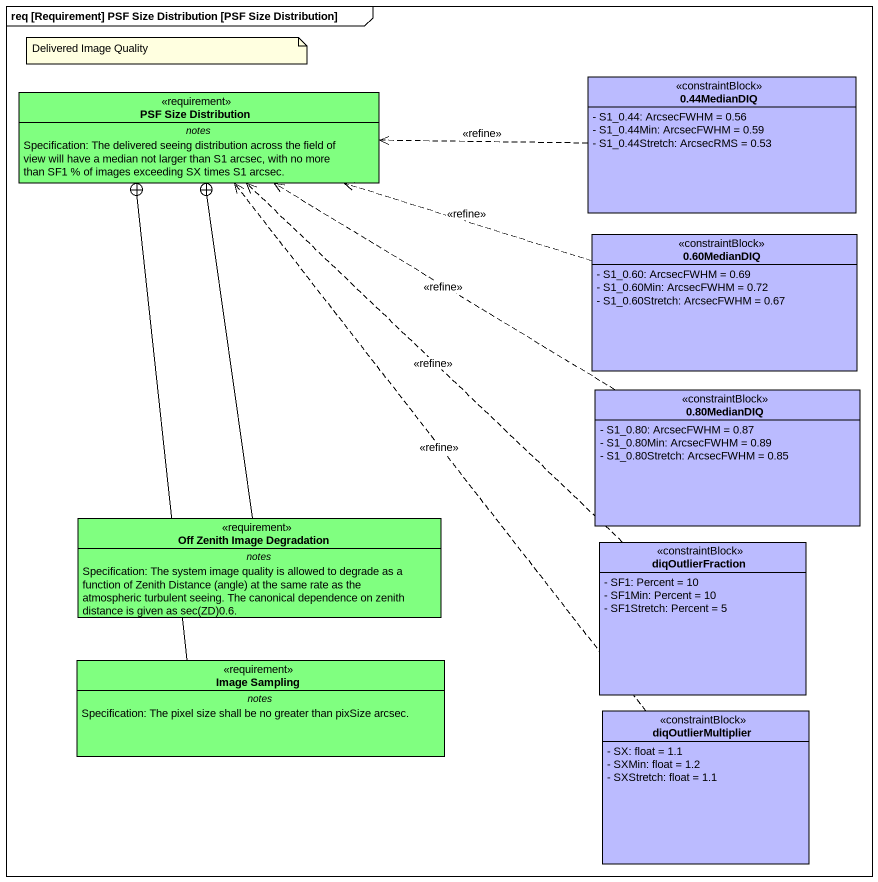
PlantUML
@startuml
mainframe req [Requirement] PSF Size Distribution [PSF Size Distribution]
hide circle
hide empty members
skinparam classAttributeIconSize 0
class "PSF Size Distribution" as PSF_Size_Distribution <<requirement>> #80FF80 {
  -- notes --
  Specification: The delivered seeing distribution across the field of view will have a median not larger than S1 arcsec, with no more than SF1 % of images exceeding SX times S1 arcsec.
}
class "0.44MedianDIQ" as c0_44MedianDIQ <<constraintBlock>> #BBBBFF {
  - S1_0.44: ArcsecFWHM = 0.56
  - S1_0.44Min: ArcsecFWHM = 0.59
  - S1_0.44Stretch: ArcsecRMS = 0.53
}
class "0.60MedianDIQ" as c0_60MedianDIQ <<constraintBlock>> #BBBBFF {
  - S1_0.60: ArcsecFWHM = 0.69
  - S1_0.60Min: ArcsecFWHM = 0.72
  - S1_0.60Stretch: ArcsecFWHM = 0.67
}
class "0.80MedianDIQ" as c0_80MedianDIQ <<constraintBlock>> #BBBBFF {
  - S1_0.80: ArcsecFWHM = 0.87
  - S1_0.80Min: ArcsecFWHM = 0.89
  - S1_0.80Stretch: ArcsecFWHM = 0.85
}
class "Off Zenith Image Degradation" as Off_Zenith_Image_Degradation <<requirement>> #80FF80 {
  -- notes --
  {field} Specification: The system image quality is allowed to degrade as a function of Zenith Distance (angle) at the same rate as the atmospheric turbulent seeing. The canonical dependence on zenith distance is given as sec(ZD)0.6.
}
class diqOutlierFraction <<constraintBlock>> #BBBBFF {
  - SF1: Percent = 10
  - SF1Min: Percent = 10
  - SF1Stretch: Percent = 5
}
class "Image Sampling" as Image_Sampling <<requirement>> #80FF80 {
  -- notes --
  Specification: The pixel size shall be no greater than pixSize arcsec.
}
class diqOutlierMultiplier <<constraintBlock>> #BBBBFF {
  - SX: float = 1.1
  - SXMin: float = 1.2
  - SXStretch: float = 1.1
}
c0_44MedianDIQ .left.> PSF_Size_Distribution : <<refine>>
c0_60MedianDIQ .left.> PSF_Size_Distribution : <<refine>>
c0_80MedianDIQ .up.> PSF_Size_Distribution : <<refine>>
Off_Zenith_Image_Degradation -up-+ PSF_Size_Distribution
diqOutlierFraction .up.> PSF_Size_Distribution : <<refine>>
Image_Sampling -up-+ PSF_Size_Distribution
diqOutlierMultiplier .up.> PSF_Size_Distribution : <<refine>>
note as N1
  Delivered Image Quality
end note
@enduml
